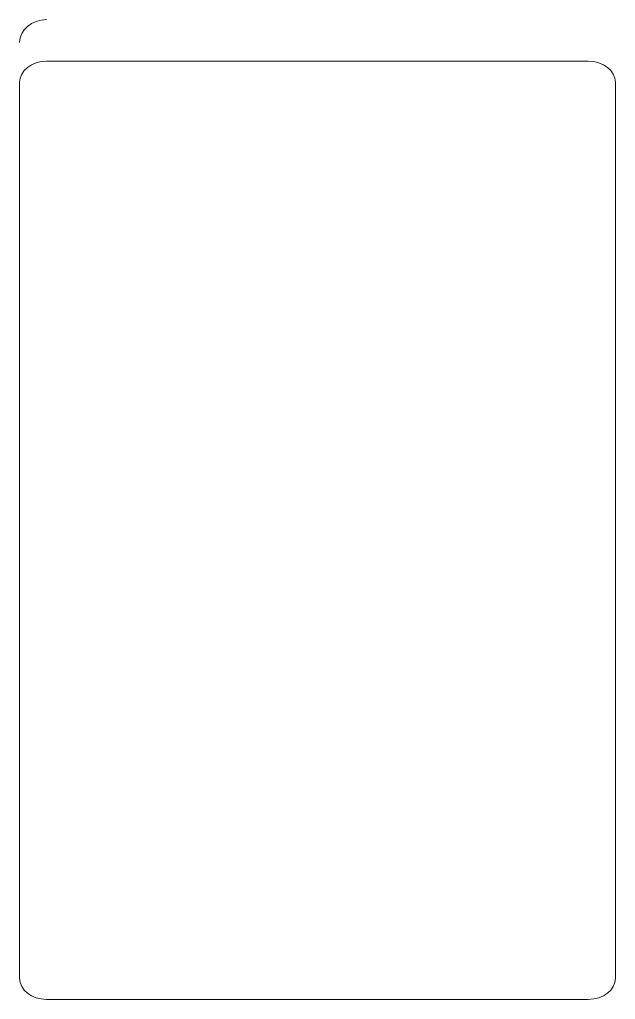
# Model space of a CAD drawing. Header units: inches. Extents: x 9.13 to 10.88, y -7.38 to -4.5.
import ezdxf

# ---------------------------------------------------------------- set-up
doc = ezdxf.new("R2010")
doc.units = ezdxf.units.IN
doc.header["$MEASUREMENT"] = 0
doc.layers.add('Layer 1', color=7, linetype='Continuous')

msp = doc.modelspace()

# ---------------------------------------------------------------- linework, layer by layer
at = {"layer": 'Layer 1', "color": 7, "lineweight": 13, "true_color": 0xffffff}
msp.add_open_spline([(9.2075, -4.4997), (9.1636, -4.4997), (9.128, -4.53), (9.128, -4.5674)], degree=3, dxfattribs=at)
msp.add_open_spline([(9.128, -4.6839), (9.128, -4.6839), (9.128, -7.3155), (9.128, -7.3155), (9.128, -7.3499), (9.1636, -7.3777), (9.2075, -7.3777), (9.2075, -7.3777), (10.7985, -7.3777), (10.7985, -7.3777), (10.8424, -7.3777), (10.878, -7.3499), (10.878, -7.3155), (10.878, -7.3155), (10.878, -4.6839), (10.878, -4.6839), (10.878, -4.6496), (10.8424, -4.6218), (10.7985, -4.6218), (10.7985, -4.6218), (9.2075, -4.6218), (9.2075, -4.6218), (9.1636, -4.6218), (9.128, -4.6496), (9.128, -4.6839)], degree=3, knots=[0, 0, 0, 0, 1, 1, 1, 2, 2, 2, 3, 3, 3, 4, 4, 4, 5, 5, 5, 6, 6, 6, 7, 7, 7, 8, 8, 8, 8], dxfattribs=at)

doc.saveas('drawing.dxf')
